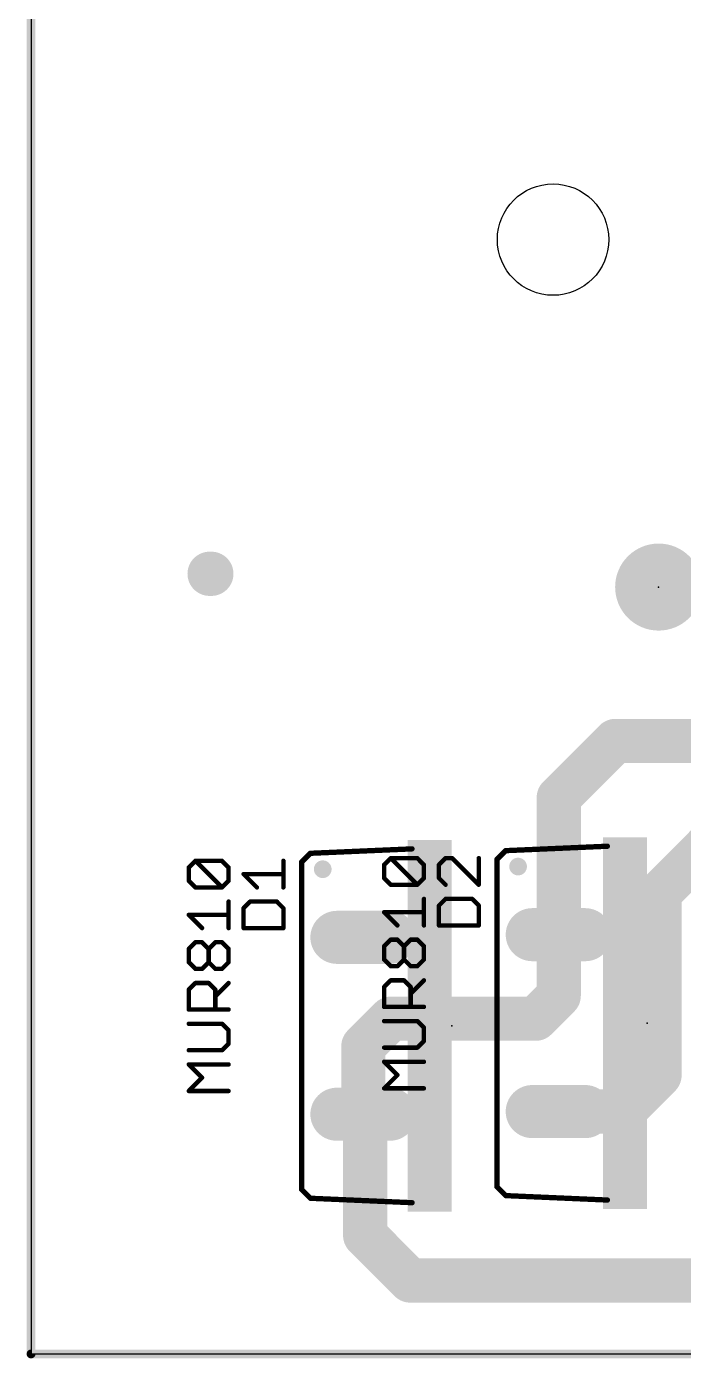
# Model space of a CAD drawing. Extents: x 0 to 165, y 0 to 217.
# Drawn here: x -0.13 to 18.75, y -0.13 to 38.12 of the extents above; entities that cross this region are included whole.
import ezdxf

# ---------------------------------------------------------------- set-up
doc = ezdxf.new("R2010")
doc.units = 0
for name, color, linetype in [('16', 175, 'CONTINUOUS'), ('17', 82, 'CONTINUOUS'), ('18', 82, 'CONTINUOUS'), ('20', 7, 'CONTINUOUS'), ('21', 253, 'CONTINUOUS'), ('23', 7, 'CONTINUOUS'), ('25', 253, 'CONTINUOUS'), ('27', 253, 'CONTINUOUS'), ('51', 253, 'CONTINUOUS')]:
    doc.layers.add(name, color=color, linetype=linetype)

# ---------------------------------------------------------------- blocks, each defined once
blk = doc.blocks.new('RECT')
blk.add_solid([(-0.5, -0.5), (0.5, -0.5), (-0.5, 0.5), (0.5, 0.5)])
blk = doc.blocks.new('LONGP100')
at = {"const_width": 1}
blk.add_lwpolyline([(-0.5, 0), (0.5, 0)], dxfattribs=at)
at = {"const_width": 0.5}
for points in [[(-0.5, 0.25, 1), (-0.5, -0.25)], [(0.5, -0.25, 1), (0.5, 0.25)]]:
    blk.add_lwpolyline(points, format="xyb", dxfattribs=at)
blk = doc.blocks.new('ROUNDP')
at = {"const_width": 0.5}
blk.add_lwpolyline([(0, -0.25, 1), (0, 0.25, 1), (0, -0.25)], format="xyb", dxfattribs=at)
blk = doc.blocks.new('ROUNDV')
at = {"const_width": 0.5}
blk.add_lwpolyline([(0, -0.25, 1), (0, 0.25, 1), (0, -0.25)], format="xyb", dxfattribs=at)

msp = doc.modelspace()

# ---------------------------------------------------------------- linework, layer by layer
at = {"layer": '16'}
for points, const_width in [([(0, 0), (0, 217.17)], 0.254), ([(15.1638, 15.9766), (16.7894, 17.6022)], 1.27), ([(16.7894, 17.6022), (20.9042, 17.6022)], 1.27), ([(15.1638, 12.0396), (15.1638, 15.9766)], 1.27), ([(18.0594, 13.2334), (19.431, 14.605)], 1.27), ([(18.0594, 8.001), (18.0594, 13.2334)], 1.27), ([(15.1638, 10.287), (15.1638, 12.0396)], 1.27), ([(14.5034, 9.6266), (15.1638, 10.287)], 1.27), ([(9.5504, 8.8392), (10.3378, 9.6266)], 1.27), ([(10.3378, 9.6266), (14.5034, 9.6266)], 1.27), ([(9.5504, 6.8834), (9.5504, 8.8392)], 1.27), ([(17.018, 6.9596), (18.0594, 8.001)], 1.27), ([(9.6012, 6.8326), (9.5504, 6.8834)], 1.27), ([(9.6012, 3.4036), (9.6012, 6.8326)], 1.27), ([(15.1638, 6.9596), (17.018, 6.9596)], 1.27), ([(10.8966, 2.1082), (9.6012, 3.4036)], 1.27), ([(20.066, 2.1082), (10.8966, 2.1082)], 1.27), ([(165.1, 0), (0, 0)], 0.254)]:
    msp.add_lwpolyline(points, dxfattribs=dict(at, const_width=const_width))
for points, const_width in [([(16.7894, 17.9197, 1), (16.7894, 17.2847)], 0.635), ([(17.0139, 17.3777, 1), (16.5649, 17.8267)], 0.635), ([(15.4813, 15.9766, 1), (14.8463, 15.9766)], 0.635), ([(14.9393, 16.2011, 1), (15.3883, 15.7521)], 0.635), ([(18.3769, 13.2334, 1), (17.7419, 13.2334)], 0.635), ([(17.8349, 13.4579, 1), (18.2839, 13.0089)], 0.635), ([(15.4813, 12.0396, 1), (14.8463, 12.0396)], 0.635), ([(14.8463, 12.0396, 1), (15.4813, 12.0396)], 0.635), ([(15.3883, 10.0625, 1), (14.9393, 10.5115)], 0.635), ([(14.8463, 10.287, 1), (15.4813, 10.287)], 0.635), ([(10.3378, 9.9441, 1), (10.3378, 9.3091)], 0.635), ([(10.5623, 9.4021, 1), (10.1133, 9.8511)], 0.635), ([(14.2789, 9.8511, 1), (14.7279, 9.4021)], 0.635), ([(14.5034, 9.3091, 1), (14.5034, 9.9441)], 0.635), ([(9.8679, 8.8392, 1), (9.2329, 8.8392)], 0.635), ([(9.3259, 9.0637, 1), (9.7749, 8.6147)], 0.635), ([(18.2839, 7.7765, 1), (17.8349, 8.2255)], 0.635), ([(17.7419, 8.001, 1), (18.3769, 8.001)], 0.635), ([(9.7749, 7.1079, 1), (9.3259, 6.6589)], 0.635), ([(9.9187, 6.8326, 1), (9.2837, 6.8326)], 0.635), ([(9.3767, 6.6081, 1), (9.8257, 7.0571)], 0.635), ([(15.1638, 7.2771, 1), (15.1638, 6.6421)], 0.635), ([(16.7935, 7.1841, 1), (17.2425, 6.7351)], 0.635), ([(17.018, 6.6421, 1), (17.018, 7.2771)], 0.635), ([(9.2329, 6.8834, 1), (9.8679, 6.8834)], 0.635), ([(9.8257, 3.6281, 1), (9.3767, 3.1791)], 0.635), ([(9.2837, 3.4036, 1), (9.9187, 3.4036)], 0.635), ([(10.8966, 2.4257, 1), (10.8966, 1.7907)], 0.635), ([(10.6721, 1.8837, 1), (11.1211, 2.3327)], 0.635), ([(0, 0.0635, 1), (0, -0.0635)], 0.127), ([(-0.0635, 0, 1), (0.0635, 0)], 0.127)]:
    msp.add_lwpolyline(points, format="xyb", dxfattribs=dict(at, const_width=const_width))
at = {"layer": '20'}
for p, q in [((0, 216.84), (0, 0)), ((0, 0), (165.08, 0))]:
    msp.add_line(p, q, dxfattribs=at)
msp.add_circle((15, 32), 1.6, dxfattribs=at)
at = {"layer": '21', "const_width": 0.1524}
for points in [[(8.0264, 14.3764), (10.9474, 14.5034)], [(13.6398, 14.4526), (16.5608, 14.5796)], [(8.0264, 14.3764), (7.7724, 14.1224)], [(7.7724, 4.7244), (7.7724, 14.1224)], [(13.6398, 14.4526), (13.3858, 14.1986)], [(13.3858, 4.8006), (13.3858, 14.1986)], [(7.7724, 4.7244), (8.0264, 4.4704)], [(13.3858, 4.8006), (13.6398, 4.5466)], [(16.5608, 4.4196), (13.6398, 4.5466)], [(10.9474, 4.3434), (8.0264, 4.4704)]]:
    msp.add_lwpolyline(points, dxfattribs=at)
at = {"layer": '21'}
for points, const_width in [([(10.9491, 14.4653, 1), (10.9457, 14.5415)], 0.0762), ([(16.5625, 14.5415, 1), (16.5591, 14.6177)], 0.0762), ([(7.8105, 14.1224, 1), (7.7343, 14.1224)], 0.0762), ([(7.7455, 14.1493, 1), (7.7993, 14.0955)], 0.0762), ([(8.0247, 14.4145, 1), (8.0281, 14.3383)], 0.0762), ([(8.0533, 14.3495, 1), (7.9995, 14.4033)], 0.0762), ([(8.382, 13.7922, 1), (8.382, 14.0462, 1), (8.382, 13.7922)], 0.254), ([(13.4239, 14.1986, 1), (13.3477, 14.1986)], 0.0762), ([(13.3589, 14.2255, 1), (13.4127, 14.1717)], 0.0762), ([(13.6381, 14.4907, 1), (13.6415, 14.4145)], 0.0762), ([(13.6667, 14.4257, 1), (13.6129, 14.4795)], 0.0762), ([(13.9954, 13.8684, 1), (13.9954, 14.1224, 1), (13.9954, 13.8684)], 0.254), ([(7.7343, 4.7244, 1), (7.8105, 4.7244)], 0.0762), ([(7.7993, 4.7513, 1), (7.7455, 4.6975)], 0.0762), ([(13.3477, 4.8006, 1), (13.4239, 4.8006)], 0.0762), ([(13.4127, 4.8275, 1), (13.3589, 4.7737)], 0.0762), ([(13.6415, 4.5847, 1), (13.6381, 4.5085)], 0.0762), ([(13.6129, 4.5197, 1), (13.6667, 4.5735)], 0.0762), ([(8.0281, 4.5085, 1), (8.0247, 4.4323)], 0.0762), ([(7.9995, 4.4435, 1), (8.0533, 4.4973)], 0.0762), ([(10.9457, 4.3053, 1), (10.9491, 4.3815)], 0.0762), ([(16.5591, 4.3815, 1), (16.5625, 4.4577)], 0.0762)]:
    msp.add_lwpolyline(points, format="xyb", dxfattribs=dict(at, const_width=const_width))
at = {"layer": '23'}
for p in [(18.034, 22.0218), (12.0904, 9.4234), (17.7038, 9.4996)]:
    msp.add_point(p, dxfattribs=at)
at = {"layer": '25', "const_width": 0.127}
for points in [[(7.2517, 13.3975), (7.2517, 14.1601)], [(11.9118, 14.2363), (11.7211, 14.0457)], [(12.1025, 14.2363), (11.9118, 14.2363)], [(12.8651, 13.4737), (12.1025, 14.2363)], [(12.8651, 14.2363), (12.8651, 13.4737)], [(6.4891, 13.3975), (6.1077, 13.7788)], [(6.1077, 13.7788), (7.2517, 13.7788)], [(11.7211, 14.0457), (11.7211, 13.6644)], [(11.7211, 13.6644), (11.9118, 13.4737)], [(6.2984, 12.9908), (6.1077, 12.8001)], [(7.061, 12.9908), (6.2984, 12.9908)], [(7.2517, 12.8001), (7.061, 12.9908)], [(11.9118, 13.067), (11.7211, 12.8763)], [(12.6744, 13.067), (11.9118, 13.067)], [(12.8651, 12.8763), (12.6744, 13.067)], [(6.1077, 12.8001), (6.1077, 12.2281)], [(7.2517, 12.2281), (7.2517, 12.8001)], [(11.7211, 12.8763), (11.7211, 12.3043)], [(12.8651, 12.3043), (12.8651, 12.8763)], [(6.1077, 12.2281), (7.2517, 12.2281)], [(11.7211, 12.3043), (12.8651, 12.3043)]]:
    msp.add_lwpolyline(points, dxfattribs=at)
at = {"layer": '25', "const_width": 0.0635}
for points in [[(7.2835, 14.1601, 1), (7.22, 14.1601)], [(11.9118, 14.2681, 1), (11.9118, 14.2046)], [(11.9342, 14.2139, 1), (11.8893, 14.2588)], [(12.1249, 14.2588, 1), (12.08, 14.2139)], [(12.1025, 14.2046, 1), (12.1025, 14.2681)], [(12.8969, 14.2363, 1), (12.8333, 14.2363)], [(6.1077, 13.8106, 1), (6.1077, 13.7471)], [(6.1302, 13.8013, 1), (6.0853, 13.7564)], [(7.2517, 13.7471, 1), (7.2517, 13.8106)], [(11.7529, 14.0457, 1), (11.6894, 14.0457)], [(11.6987, 14.0681, 1), (11.7436, 14.0232)], [(6.4666, 13.375, 1), (6.5115, 13.42)], [(7.22, 13.3975, 1), (7.2835, 13.3975)], [(11.6894, 13.6644, 1), (11.7529, 13.6644)], [(11.7436, 13.6868, 1), (11.6987, 13.6419)], [(11.8893, 13.4512, 1), (11.9342, 13.4962)], [(12.8333, 13.4737, 1), (12.8969, 13.4737)], [(12.8426, 13.4512, 1), (12.8876, 13.4962)], [(6.2984, 13.0225, 1), (6.2984, 12.959)], [(6.3208, 12.9683, 1), (6.2759, 13.0132)], [(7.0835, 13.0132, 1), (7.0386, 12.9683)], [(7.061, 12.959, 1), (7.061, 13.0225)], [(11.9118, 13.0987, 1), (11.9118, 13.0352)], [(11.9342, 13.0445, 1), (11.8893, 13.0894)], [(12.6969, 13.0894, 1), (12.652, 13.0445)], [(12.6744, 13.0352, 1), (12.6744, 13.0987)], [(6.1395, 12.8001, 1), (6.076, 12.8001)], [(6.0853, 12.8225, 1), (6.1302, 12.7776)], [(7.2835, 12.8001, 1), (7.22, 12.8001)], [(7.2292, 12.7776, 1), (7.2742, 12.8225)], [(11.7529, 12.8763, 1), (11.6894, 12.8763)], [(11.6987, 12.8987, 1), (11.7436, 12.8538)], [(12.8969, 12.8763, 1), (12.8333, 12.8763)], [(12.8426, 12.8538, 1), (12.8876, 12.8987)], [(6.1077, 12.2599, 1), (6.1077, 12.1964)], [(6.076, 12.2281, 1), (6.1395, 12.2281)], [(7.22, 12.2281, 1), (7.2835, 12.2281)], [(7.2517, 12.1964, 1), (7.2517, 12.2599)], [(11.7211, 12.3361, 1), (11.7211, 12.2726)], [(11.6894, 12.3043, 1), (11.7529, 12.3043)], [(12.8333, 12.3043, 1), (12.8969, 12.3043)], [(12.8651, 12.2726, 1), (12.8651, 12.3361)]]:
    msp.add_lwpolyline(points, format="xyb", dxfattribs=at)
at = {"layer": '27', "const_width": 0.127}
for points in [[(4.5329, 13.9695), (4.7236, 14.1601)], [(4.7236, 14.1601), (5.4862, 14.1601)], [(5.4862, 13.3975), (4.7236, 14.1601)], [(5.4862, 14.1601), (5.6769, 13.9695)], [(10.1463, 14.0457), (10.337, 14.2363)], [(10.337, 14.2363), (11.0996, 14.2363)], [(11.0996, 13.4737), (10.337, 14.2363)], [(11.0996, 14.2363), (11.2903, 14.0457)], [(4.5329, 13.5882), (4.5329, 13.9695)], [(5.6769, 13.9695), (5.6769, 13.5882)], [(10.1463, 13.6644), (10.1463, 14.0457)], [(11.2903, 14.0457), (11.2903, 13.6644)], [(4.7236, 13.3975), (4.5329, 13.5882)], [(5.4862, 13.3975), (4.7236, 13.3975)], [(5.6769, 13.5882), (5.4862, 13.3975)], [(10.337, 13.4737), (10.1463, 13.6644)], [(11.0996, 13.4737), (10.337, 13.4737)], [(11.2903, 13.6644), (11.0996, 13.4737)], [(5.6769, 12.2281), (5.6769, 12.9907)], [(11.2903, 12.3043), (11.2903, 13.0669)], [(4.9143, 12.2281), (4.5329, 12.6094)], [(4.5329, 12.6094), (5.6769, 12.6094)], [(10.5277, 12.3043), (10.1463, 12.6856)], [(10.1463, 12.6856), (11.2903, 12.6856)], [(4.5329, 11.6307), (4.7236, 11.8213)], [(4.7236, 11.8213), (4.9143, 11.8213)], [(4.9143, 11.8213), (5.1049, 11.6307)], [(5.1049, 11.6307), (5.2956, 11.8213)], [(5.2956, 11.8213), (5.4862, 11.8213)], [(5.4862, 11.8213), (5.6769, 11.6307)], [(10.1463, 11.7069), (10.337, 11.8975)], [(10.337, 11.8975), (10.5277, 11.8975)], [(10.5277, 11.8975), (10.7183, 11.7069)], [(10.7183, 11.7069), (10.909, 11.8975)], [(10.909, 11.8975), (11.0996, 11.8975)], [(11.0996, 11.8975), (11.2903, 11.7069)], [(4.5329, 11.2494), (4.5329, 11.6307)], [(5.1049, 11.2494), (5.1049, 11.6307)], [(5.6769, 11.6307), (5.6769, 11.2494)], [(10.1463, 11.3256), (10.1463, 11.7069)], [(10.7183, 11.3256), (10.7183, 11.7069)], [(11.2903, 11.7069), (11.2903, 11.3256)], [(4.7236, 11.0587), (4.5329, 11.2494)], [(4.9143, 11.0587), (4.7236, 11.0587)], [(5.1049, 11.2494), (4.9143, 11.0587)], [(5.2956, 11.0587), (5.1049, 11.2494)], [(5.4862, 11.0587), (5.2956, 11.0587)], [(5.6769, 11.2494), (5.4862, 11.0587)], [(10.337, 11.1349), (10.1463, 11.3256)], [(10.5277, 11.1349), (10.337, 11.1349)], [(10.7183, 11.3256), (10.5277, 11.1349)], [(10.909, 11.1349), (10.7183, 11.3256)], [(11.0996, 11.1349), (10.909, 11.1349)], [(11.2903, 11.3256), (11.0996, 11.1349)], [(4.5329, 10.4613), (4.7236, 10.6519)], [(4.7236, 10.6519), (5.1049, 10.6519)], [(5.1049, 10.6519), (5.2956, 10.4613)], [(5.2956, 10.2706), (5.6769, 10.6519)], [(10.1463, 10.5375), (10.337, 10.7281)], [(10.337, 10.7281), (10.7183, 10.7281)], [(10.7183, 10.7281), (10.909, 10.5375)], [(10.909, 10.3468), (11.2903, 10.7281)], [(4.5329, 9.8893), (4.5329, 10.4613)], [(5.2956, 10.4613), (5.2956, 9.8893)], [(10.1463, 9.9655), (10.1463, 10.5375)], [(10.909, 10.5375), (10.909, 9.9655)], [(5.6769, 9.8893), (4.5329, 9.8893)], [(11.2903, 9.9655), (10.1463, 9.9655)], [(11.0996, 9.5587), (10.1463, 9.5587)], [(11.2903, 9.3681), (11.0996, 9.5587)], [(5.4862, 9.4825), (4.5329, 9.4825)], [(5.6769, 9.2919), (5.4862, 9.4825)], [(5.6769, 8.9106), (5.6769, 9.2919)], [(11.2903, 8.9868), (11.2903, 9.3681)], [(5.4862, 8.7199), (5.6769, 8.9106)], [(10.1463, 8.7961), (11.0996, 8.7961)], [(11.0996, 8.7961), (11.2903, 8.9868)], [(4.5329, 8.7199), (5.4862, 8.7199)], [(10.5277, 8.008), (10.1463, 8.3894)], [(10.1463, 8.3894), (11.2903, 8.3894)], [(4.9143, 7.9318), (4.5329, 8.3132)], [(4.5329, 8.3132), (5.6769, 8.3132)], [(10.1463, 7.6267), (10.5277, 8.008)], [(4.5329, 7.5505), (4.9143, 7.9318)], [(11.2903, 7.6267), (10.1463, 7.6267)], [(5.6769, 7.5505), (4.5329, 7.5505)]]:
    msp.add_lwpolyline(points, dxfattribs=at)
at = {"layer": '27', "const_width": 0.0635}
for points in [[(4.7236, 14.1919, 1), (4.7236, 14.1284)], [(4.746, 14.1826, 1), (4.7011, 14.1377)], [(4.746, 14.1377, 1), (4.7011, 14.1826)], [(5.5087, 14.1826, 1), (5.4638, 14.1377)], [(5.4862, 14.1284, 1), (5.4862, 14.1919)], [(10.337, 14.2681, 1), (10.337, 14.2046)], [(10.3594, 14.2588, 1), (10.3145, 14.2139)], [(10.3594, 14.2139, 1), (10.3145, 14.2588)], [(11.1221, 14.2588, 1), (11.0772, 14.2139)], [(11.0996, 14.2046, 1), (11.0996, 14.2681)], [(4.5647, 13.9695, 1), (4.5012, 13.9695)], [(4.5105, 13.9919, 1), (4.5554, 13.947)], [(5.7086, 13.9695, 1), (5.6452, 13.9695)], [(5.6544, 13.947, 1), (5.6994, 13.9919)], [(10.1781, 14.0457, 1), (10.1146, 14.0457)], [(10.1239, 14.0681, 1), (10.1688, 14.0232)], [(11.3221, 14.0457, 1), (11.2585, 14.0457)], [(11.2678, 14.0232, 1), (11.3128, 14.0681)], [(4.5012, 13.5882, 1), (4.5647, 13.5882)], [(4.5554, 13.6106, 1), (4.5105, 13.5657)], [(4.7236, 13.4292, 1), (4.7236, 13.3657)], [(4.7011, 13.375, 1), (4.746, 13.4199)], [(5.4638, 13.4199, 1), (5.5087, 13.375)], [(5.4638, 13.375, 1), (5.5087, 13.4199)], [(5.4862, 13.3657, 1), (5.4862, 13.4292)], [(5.6452, 13.5882, 1), (5.7086, 13.5882)], [(5.6994, 13.5657, 1), (5.6544, 13.6106)], [(10.1146, 13.6644, 1), (10.1781, 13.6644)], [(10.1688, 13.6868, 1), (10.1239, 13.6419)], [(10.337, 13.5054, 1), (10.337, 13.4419)], [(10.3145, 13.4512, 1), (10.3594, 13.4961)], [(11.0772, 13.4961, 1), (11.1221, 13.4512)], [(11.0772, 13.4512, 1), (11.1221, 13.4961)], [(11.0996, 13.4419, 1), (11.0996, 13.5054)], [(11.2585, 13.6644, 1), (11.3221, 13.6644)], [(11.3128, 13.6419, 1), (11.2678, 13.6868)], [(5.7086, 12.9907, 1), (5.6452, 12.9907)], [(11.3221, 13.0669, 1), (11.2585, 13.0669)], [(4.5329, 12.6412, 1), (4.5329, 12.5777)], [(4.5554, 12.6319, 1), (4.5105, 12.587)], [(5.6769, 12.5777, 1), (5.6769, 12.6412)], [(10.1463, 12.7174, 1), (10.1463, 12.6539)], [(10.1688, 12.7081, 1), (10.1239, 12.6632)], [(11.2903, 12.6539, 1), (11.2903, 12.7174)], [(4.8918, 12.2056, 1), (4.9367, 12.2505)], [(5.6452, 12.2281, 1), (5.7086, 12.2281)], [(10.5052, 12.2818, 1), (10.5501, 12.3267)], [(11.2585, 12.3043, 1), (11.3221, 12.3043)], [(4.7236, 11.8531, 1), (4.7236, 11.7896)], [(4.746, 11.7989, 1), (4.7011, 11.8438)], [(4.9367, 11.8438, 1), (4.8918, 11.7989)], [(4.9143, 11.7896, 1), (4.9143, 11.8531)], [(5.2956, 11.8531, 1), (5.2956, 11.7896)], [(5.318, 11.7989, 1), (5.2731, 11.8438)], [(5.5087, 11.8438, 1), (5.4638, 11.7989)], [(5.4862, 11.7896, 1), (5.4862, 11.8531)], [(10.337, 11.9293, 1), (10.337, 11.8658)], [(10.3594, 11.8751, 1), (10.3145, 11.92)], [(10.5501, 11.92, 1), (10.5052, 11.8751)], [(10.5277, 11.8658, 1), (10.5277, 11.9293)], [(10.909, 11.9293, 1), (10.909, 11.8658)], [(10.9314, 11.8751, 1), (10.8865, 11.92)], [(11.1221, 11.92, 1), (11.0772, 11.8751)], [(11.0996, 11.8658, 1), (11.0996, 11.9293)], [(4.5647, 11.6307, 1), (4.5012, 11.6307)], [(4.5105, 11.6531, 1), (4.5554, 11.6082)], [(5.1367, 11.6307, 1), (5.0732, 11.6307)], [(5.0825, 11.6531, 1), (5.1274, 11.6082)], [(5.0825, 11.6082, 1), (5.1274, 11.6531)], [(5.7086, 11.6307, 1), (5.6452, 11.6307)], [(5.6544, 11.6082, 1), (5.6994, 11.6531)], [(10.1781, 11.7069, 1), (10.1146, 11.7069)], [(10.1239, 11.7293, 1), (10.1688, 11.6844)], [(10.7501, 11.7069, 1), (10.6866, 11.7069)], [(10.6959, 11.7293, 1), (10.7408, 11.6844)], [(10.6959, 11.6844, 1), (10.7408, 11.7293)], [(11.3221, 11.7069, 1), (11.2585, 11.7069)], [(11.2678, 11.6844, 1), (11.3128, 11.7293)], [(4.5012, 11.2494, 1), (4.5647, 11.2494)], [(4.5554, 11.2718, 1), (4.5105, 11.2269)], [(4.7236, 11.0904, 1), (4.7236, 11.0269)], [(4.7011, 11.0362, 1), (4.746, 11.0811)], [(4.8918, 11.0811, 1), (4.9367, 11.0362)], [(4.9143, 11.0269, 1), (4.9143, 11.0904)], [(5.1274, 11.2718, 1), (5.0825, 11.2269)], [(5.0732, 11.2494, 1), (5.1367, 11.2494)], [(5.1274, 11.2269, 1), (5.0825, 11.2718)], [(5.2956, 11.0904, 1), (5.2956, 11.0269)], [(5.2731, 11.0362, 1), (5.318, 11.0811)], [(5.4638, 11.0811, 1), (5.5087, 11.0362)], [(5.4862, 11.0269, 1), (5.4862, 11.0904)], [(5.6452, 11.2494, 1), (5.7086, 11.2494)], [(5.6994, 11.2269, 1), (5.6544, 11.2718)], [(10.1146, 11.3256, 1), (10.1781, 11.3256)], [(10.1688, 11.348, 1), (10.1239, 11.3031)], [(10.337, 11.1666, 1), (10.337, 11.1031)], [(10.3145, 11.1124, 1), (10.3594, 11.1573)], [(10.5052, 11.1573, 1), (10.5501, 11.1124)], [(10.5277, 11.1031, 1), (10.5277, 11.1666)], [(10.7408, 11.348, 1), (10.6959, 11.3031)], [(10.6866, 11.3256, 1), (10.7501, 11.3256)], [(10.7408, 11.3031, 1), (10.6959, 11.348)], [(10.909, 11.1666, 1), (10.909, 11.1031)], [(10.8865, 11.1124, 1), (10.9314, 11.1573)], [(11.0772, 11.1573, 1), (11.1221, 11.1124)], [(11.0996, 11.1031, 1), (11.0996, 11.1666)], [(11.2585, 11.3256, 1), (11.3221, 11.3256)], [(11.3128, 11.3031, 1), (11.2678, 11.348)], [(4.7236, 10.6837, 1), (4.7236, 10.6202)], [(4.746, 10.6295, 1), (4.7011, 10.6744)], [(5.1274, 10.6744, 1), (5.0825, 10.6295)], [(5.1049, 10.6202, 1), (5.1049, 10.6837)], [(5.6994, 10.6295, 1), (5.6544, 10.6744)], [(10.337, 10.7599, 1), (10.337, 10.6964)], [(10.3594, 10.7057, 1), (10.3145, 10.7506)], [(10.7408, 10.7506, 1), (10.6959, 10.7057)], [(10.7183, 10.6964, 1), (10.7183, 10.7599)], [(11.3128, 10.7057, 1), (11.2678, 10.7506)], [(4.5647, 10.4613, 1), (4.5012, 10.4613)], [(4.5105, 10.4837, 1), (4.5554, 10.4388)], [(5.3273, 10.4613, 1), (5.2638, 10.4613)], [(5.2731, 10.4388, 1), (5.318, 10.4837)], [(10.1781, 10.5375, 1), (10.1146, 10.5375)], [(10.1239, 10.5599, 1), (10.1688, 10.515)], [(10.9407, 10.5375, 1), (10.8772, 10.5375)], [(10.8865, 10.3693, 1), (10.9314, 10.3244)], [(10.8865, 10.515, 1), (10.9314, 10.5599)], [(4.5329, 9.921, 1), (4.5329, 9.8575)], [(5.2731, 10.2931, 1), (5.318, 10.2482)], [(5.6769, 9.8575, 1), (5.6769, 9.921)], [(10.1463, 9.9972, 1), (10.1463, 9.9337)], [(10.1146, 9.9655, 1), (10.1781, 9.9655)], [(10.8772, 9.9655, 1), (10.9407, 9.9655)], [(11.2903, 9.9337, 1), (11.2903, 9.9972)], [(4.5012, 9.8893, 1), (4.5647, 9.8893)], [(5.2638, 9.8893, 1), (5.3273, 9.8893)], [(10.1463, 9.5905, 1), (10.1463, 9.527)], [(11.1221, 9.5812, 1), (11.0772, 9.5363)], [(11.0996, 9.527, 1), (11.0996, 9.5905)], [(4.5329, 9.5143, 1), (4.5329, 9.4508)], [(5.5087, 9.505, 1), (5.4638, 9.4601)], [(5.4862, 9.4508, 1), (5.4862, 9.5143)], [(5.7086, 9.2919, 1), (5.6452, 9.2919)], [(5.6544, 9.2694, 1), (5.6994, 9.3143)], [(11.3221, 9.3681, 1), (11.2585, 9.3681)], [(11.2678, 9.3456, 1), (11.3128, 9.3905)], [(5.6452, 8.9106, 1), (5.7086, 8.9106)], [(5.6994, 8.8881, 1), (5.6544, 8.933)], [(10.1463, 8.8279, 1), (10.1463, 8.7644)], [(11.0772, 8.8186, 1), (11.1221, 8.7736)], [(11.0996, 8.7644, 1), (11.0996, 8.8279)], [(11.2585, 8.9868, 1), (11.3221, 8.9868)], [(11.3128, 8.9643, 1), (11.2678, 9.0092)], [(4.5329, 8.7517, 1), (4.5329, 8.6882)], [(5.4638, 8.7424, 1), (5.5087, 8.6974)], [(5.4862, 8.6882, 1), (5.4862, 8.7517)], [(10.1463, 8.4211, 1), (10.1463, 8.3576)], [(10.1688, 8.4118, 1), (10.1239, 8.3669)], [(11.2903, 8.3576, 1), (11.2903, 8.4211)], [(4.5329, 8.3449, 1), (4.5329, 8.2814)], [(4.5554, 8.3356, 1), (4.5105, 8.2907)], [(5.6769, 8.2814, 1), (5.6769, 8.3449)], [(10.5501, 7.9856, 1), (10.5052, 8.0305)], [(10.5052, 7.9856, 1), (10.5501, 8.0305)], [(4.9367, 7.9094, 1), (4.8918, 7.9543)], [(4.8918, 7.9094, 1), (4.9367, 7.9543)], [(10.1463, 7.6585, 1), (10.1463, 7.595)], [(10.1239, 7.6492, 1), (10.1688, 7.6043)], [(11.2903, 7.595, 1), (11.2903, 7.6585)], [(4.5329, 7.5823, 1), (4.5329, 7.5188)], [(4.5105, 7.573, 1), (4.5554, 7.5281)], [(5.6769, 7.5188, 1), (5.6769, 7.5823)]]:
    msp.add_lwpolyline(points, format="xyb", dxfattribs=at)

# ---------------------------------------------------------------- block references
at = {"layer": '17'}
for name, p, xscale, yscale in [('ROUNDP', (18.034, 22.0218), 2.5, 2.5), ('LONGP100', (9.5504, 11.9634), 1.524, 1.524), ('LONGP100', (15.1638, 12.0396), 1.524, 1.524), ('LONGP100', (15.1638, 6.9596), 1.524, 1.524), ('LONGP100', (9.5504, 6.8834), 1.524, 1.524)]:
    msp.add_blockref(name, p, dxfattribs=dict(at, xscale=xscale, yscale=yscale))
at = {"layer": '18'}
for p, xscale, yscale in [((5.1308, 22.4028), 1.27, 1.27), ((5.1816, 22.4028), 1.27, 1.27), ((5.1562, 22.4028), 1.0064, 1.0064)]:
    msp.add_blockref('ROUNDV', p, dxfattribs=dict(at, xscale=xscale, yscale=yscale))
at = {"layer": '21', "rotation": 270}
for p, xscale, yscale in [((11.0744, 13.8049), 1.905, 0.508), ((11.7094, 9.4234), 10.668, 0.762), ((16.6878, 13.8811), 1.905, 0.508), ((17.3228, 9.4996), 10.668, 0.762), ((16.6878, 9.4996), 3.302, 0.508), ((11.0744, 9.4234), 3.302, 0.508), ((11.0744, 5.0419), 1.905, 0.508), ((16.6878, 5.1181), 1.905, 0.508)]:
    msp.add_blockref('RECT', p, dxfattribs=dict(at, xscale=xscale, yscale=yscale))
at = {"layer": '51', "xscale": 1.778, "yscale": 0.508, "rotation": 270}
for p in [(11.0744, 11.9634), (16.6878, 12.0396), (11.0744, 6.8834), (16.6878, 6.9596)]:
    msp.add_blockref('RECT', p, dxfattribs=at)

doc.saveas('drawing.dxf')
